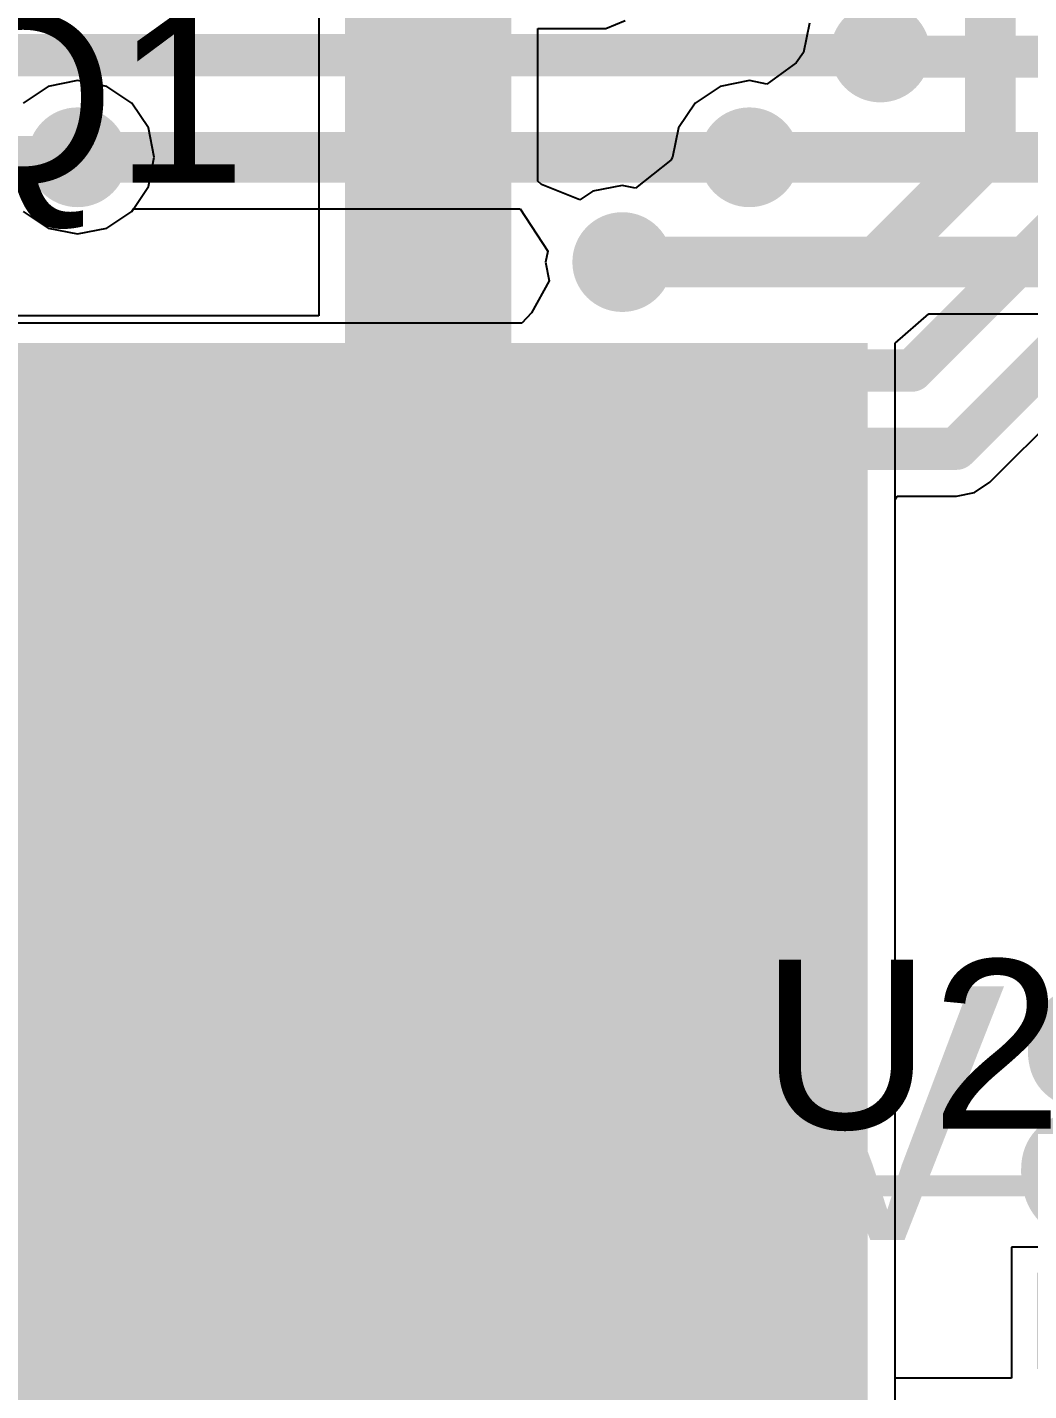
# Model space of a CAD drawing. Header units: millimetres. Extents: x -0.52 to 3.79, y -0.54 to 3.26.
# Drawn here: x 0.5461 to 0.7831, y 2.249 to 2.5718 of the extents above; entities that cross this region are included whole.
import ezdxf

# ---------------------------------------------------------------- set-up
doc = ezdxf.new("R2010")
doc.units = ezdxf.units.MM
doc.header["$MEASUREMENT"] = 0
for name, color, linetype in [('BottomLayer', 5, 'Continuous'), ('BottomOverlay', 54, 'Continuous'), ('BottomSolder', 6, 'Continuous'), ('TopLayer', 1, 'Continuous'), ('TopOverlay', 2, 'Continuous'), ('TopPaste', 8, 'Continuous'), ('TopSolder', 216, 'Continuous'), ('ViaHoleLayer', 16, 'Continuous')]:
    doc.layers.add(name, color=color, linetype=linetype)
doc.styles.add('Arial', font='', dxfattribs={"height": 0.2})
doc.styles.get('Arial').set_extended_font_data('Arial')

# ---------------------------------------------------------------- blocks, each defined once
blk = doc.blocks.new('SOT_89_3_76')
at = {"layer": 'TopLayer'}
for points in [[(-0.03805, 0.10423), (0.03805, 0.10423), (0.03805, -0.01506), (-0.03805, -0.01506)], [(-0.07047, -0.01053), (-0.04764, -0.01053), (-0.04764, -0.07864), (-0.07047, -0.07864)], [(-0.01142, -0.01053), (0.01142, -0.01053), (0.01142, -0.07864), (-0.01142, -0.07864)], [(0.04764, -0.01053), (0.07047, -0.01053), (0.07047, -0.07864), (0.04764, -0.07864)]]:
    blk.add_hatch(color=1, dxfattribs=at).paths.add_polyline_path(points)
at = {"layer": 'TopPaste'}
for points in [[(-0.03805, 0.10423), (0.03805, 0.10423), (0.03805, -0.01506), (-0.03805, -0.01506)], [(-0.07047, -0.01053), (-0.04764, -0.01053), (-0.04764, -0.07864), (-0.07047, -0.07864)], [(-0.01142, -0.01053), (0.01142, -0.01053), (0.01142, -0.07864), (-0.01142, -0.07864)], [(0.04764, -0.01053), (0.07047, -0.01053), (0.07047, -0.07864), (0.04764, -0.07864)]]:
    blk.add_hatch(color=8, dxfattribs=at).paths.add_polyline_path(points)
at = {"layer": 'TopSolder'}
for points in [[(-0.03805, 0.10423), (0.03805, 0.10423), (0.03805, -0.01506), (-0.03805, -0.01506)], [(-0.07047, -0.01053), (-0.04764, -0.01053), (-0.04764, -0.07864), (-0.07047, -0.07864)], [(-0.01142, -0.01053), (0.01142, -0.01053), (0.01142, -0.07864), (-0.01142, -0.07864)], [(0.04764, -0.01053), (0.07047, -0.01053), (0.07047, -0.07864), (0.04764, -0.07864)]]:
    blk.add_hatch(color=216, dxfattribs=at).paths.add_polyline_path(points)
at = {"layer": 'TopOverlay', "const_width": 0.005}
for points in [[(-0.091, 0.068), (-0.091, -0.035)], [(-0.091, 0.068), (-0.044, 0.068)], [(0.044, 0.068), (0.091, 0.068)], [(0.091, 0.068), (0.091, -0.035)], [(-0.082, -0.04), (-0.082, -0.05)], [(-0.082, -0.04), (-0.077, -0.045)], [(-0.077, -0.045), (-0.082, -0.05)]]:
    blk.add_lwpolyline(points, dxfattribs=at)
at = {"layer": 'TopOverlay', "const_width": 0.0025}
for points in [[(-0.09225, 0.068, 1), (-0.08975, 0.068, 1)], [(-0.09225, 0.068, 1), (-0.08975, 0.068, 1)], [(-0.04525, 0.068, 1), (-0.04275, 0.068, 1)], [(0.04275, 0.068, 1), (0.04525, 0.068, 1)], [(0.08975, 0.068, 1), (0.09225, 0.068, 1)], [(0.08975, 0.068, 1), (0.09225, 0.068, 1)], [(-0.09225, -0.035, 1), (-0.08975, -0.035, 1)], [(0.08975, -0.035, 1), (0.09225, -0.035, 1)], [(-0.08325, -0.04, 1), (-0.08075, -0.04, 1)], [(-0.08325, -0.04, 1), (-0.08075, -0.04, 1)], [(-0.07825, -0.045, 1), (-0.07575, -0.045, 1)], [(-0.07825, -0.045, 1), (-0.07575, -0.045, 1)], [(-0.08325, -0.05, 1), (-0.08075, -0.05, 1)], [(-0.08325, -0.05, 1), (-0.08075, -0.05, 1)]]:
    blk.add_lwpolyline(points, format="xyb", close=True, dxfattribs=at)

msp = doc.modelspace()

# ---------------------------------------------------------------- hatches: boundary and pattern name
at = {"layer": 'BottomLayer'}
h = msp.add_hatch(color=5, dxfattribs=at)
edge = h.paths.add_edge_path()
edge.add_arc((0.748, 2.56581), 0.01181, 0, 360)
h = msp.add_hatch(color=5, dxfattribs=at)
edge = h.paths.add_edge_path()
edge.add_arc((0.558, 2.541), 0.01181, 0, 360)
h = msp.add_hatch(color=5, dxfattribs=at)
edge = h.paths.add_edge_path()
edge.add_arc((0.717, 2.541), 0.01181, 0, 360)
h = msp.add_hatch(color=5, dxfattribs=at)
edge = h.paths.add_edge_path()
edge.add_arc((0.68692, 2.51619), 0.01181, 0, 360)
msp.add_hatch(color=5, dxfattribs=at).paths.add_polyline_path([(0.502, 2.013), (0.745, 2.013), (0.745, 2.46), (0.502, 2.46)])
h = msp.add_hatch(color=5, dxfattribs=at)
edge = h.paths.add_edge_path()
edge.add_arc((0.5815, 2.275), 0.01575, 0, 360)
h = msp.add_hatch(color=5, dxfattribs=at)
edge = h.paths.add_edge_path()
edge.add_arc((0.61625, 2.275), 0.01575, 0, 360)
h = msp.add_hatch(color=5, dxfattribs=at)
edge = h.paths.add_edge_path()
edge.add_arc((0.651, 2.275), 0.01575, 0, 360)
h = msp.add_hatch(color=5, dxfattribs=at)
edge = h.paths.add_edge_path()
edge.add_arc((0.68575, 2.275), 0.01575, 0, 360)
h = msp.add_hatch(color=5, dxfattribs=at)
edge = h.paths.add_edge_path()
edge.add_arc((0.7205, 2.275), 0.01575, 0, 360)
at = {"layer": 'BottomSolder'}
h = msp.add_hatch(color=6, dxfattribs=at)
edge = h.paths.add_edge_path()
edge.add_arc((0.748, 2.56581), 0.00591, 0, 360)
h = msp.add_hatch(color=6, dxfattribs=at)
edge = h.paths.add_edge_path()
edge.add_arc((0.558, 2.541), 0.00591, 0, 360)
h = msp.add_hatch(color=6, dxfattribs=at)
edge = h.paths.add_edge_path()
edge.add_arc((0.717, 2.541), 0.00591, 0, 360)
h = msp.add_hatch(color=6, dxfattribs=at)
edge = h.paths.add_edge_path()
edge.add_arc((0.68692, 2.51619), 0.00591, 0, 360)
h = msp.add_hatch(color=6, dxfattribs=at)
edge = h.paths.add_edge_path()
edge.add_arc((0.5815, 2.275), 0.00787, 0, 360)
h = msp.add_hatch(color=6, dxfattribs=at)
edge = h.paths.add_edge_path()
edge.add_arc((0.61625, 2.275), 0.00787, 0, 360)
h = msp.add_hatch(color=6, dxfattribs=at)
edge = h.paths.add_edge_path()
edge.add_arc((0.651, 2.275), 0.00787, 0, 360)
h = msp.add_hatch(color=6, dxfattribs=at)
edge = h.paths.add_edge_path()
edge.add_arc((0.68575, 2.275), 0.00787, 0, 360)
h = msp.add_hatch(color=6, dxfattribs=at)
edge = h.paths.add_edge_path()
edge.add_arc((0.7205, 2.275), 0.00787, 0, 360)
at = {"layer": 'TopLayer'}
h = msp.add_hatch(color=1, dxfattribs=at)
edge = h.paths.add_edge_path()
edge.add_arc((0.748, 2.56581), 0.01181, 0, 360)
h = msp.add_hatch(color=1, dxfattribs=at)
edge = h.paths.add_edge_path()
edge.add_arc((0.558, 2.541), 0.01181, 0, 360)
h = msp.add_hatch(color=1, dxfattribs=at)
edge = h.paths.add_edge_path()
edge.add_arc((0.717, 2.541), 0.01181, 0, 360)
h = msp.add_hatch(color=1, dxfattribs=at)
edge = h.paths.add_edge_path()
edge.add_arc((0.68692, 2.51619), 0.01181, 0, 360)
msp.add_hatch(color=1, dxfattribs=at).paths.add_polyline_path([(0.502, 1.879), (0.745, 1.879), (0.745, 2.497), (0.502, 2.497)])
h = msp.add_hatch(color=1, dxfattribs=at)
edge = h.paths.add_edge_path()
edge.add_arc((0.5815, 2.275), 0.01575, 0, 360)
h = msp.add_hatch(color=1, dxfattribs=at)
edge = h.paths.add_edge_path()
edge.add_arc((0.61625, 2.275), 0.01575, 0, 360)
h = msp.add_hatch(color=1, dxfattribs=at)
edge = h.paths.add_edge_path()
edge.add_arc((0.651, 2.275), 0.01575, 0, 360)
h = msp.add_hatch(color=1, dxfattribs=at)
edge = h.paths.add_edge_path()
edge.add_arc((0.68575, 2.275), 0.01575, 0, 360)
h = msp.add_hatch(color=1, dxfattribs=at)
edge = h.paths.add_edge_path()
edge.add_arc((0.7205, 2.275), 0.01575, 0, 360)
at = {"layer": 'TopSolder'}
h = msp.add_hatch(color=216, dxfattribs=at)
edge = h.paths.add_edge_path()
edge.add_arc((0.748, 2.56581), 0.00591, 0, 360)
h = msp.add_hatch(color=216, dxfattribs=at)
edge = h.paths.add_edge_path()
edge.add_arc((0.558, 2.541), 0.00591, 0, 360)
h = msp.add_hatch(color=216, dxfattribs=at)
edge = h.paths.add_edge_path()
edge.add_arc((0.717, 2.541), 0.00591, 0, 360)
h = msp.add_hatch(color=216, dxfattribs=at)
edge = h.paths.add_edge_path()
edge.add_arc((0.68692, 2.51619), 0.00591, 0, 360)
h = msp.add_hatch(color=216, dxfattribs=at)
edge = h.paths.add_edge_path()
edge.add_arc((0.5815, 2.275), 0.00787, 0, 360)
h = msp.add_hatch(color=216, dxfattribs=at)
edge = h.paths.add_edge_path()
edge.add_arc((0.61625, 2.275), 0.00787, 0, 360)
h = msp.add_hatch(color=216, dxfattribs=at)
edge = h.paths.add_edge_path()
edge.add_arc((0.651, 2.275), 0.00787, 0, 360)
h = msp.add_hatch(color=216, dxfattribs=at)
edge = h.paths.add_edge_path()
edge.add_arc((0.68575, 2.275), 0.00787, 0, 360)
h = msp.add_hatch(color=216, dxfattribs=at)
edge = h.paths.add_edge_path()
edge.add_arc((0.7205, 2.275), 0.00787, 0, 360)
at = {"layer": 'ViaHoleLayer'}
h = msp.add_hatch(color=16, dxfattribs=at)
edge = h.paths.add_edge_path()
edge.add_arc((0.748, 2.56581), 0.00591, 0, 360)
h = msp.add_hatch(color=16, dxfattribs=at)
edge = h.paths.add_edge_path()
edge.add_arc((0.558, 2.541), 0.00591, 0, 360)
h = msp.add_hatch(color=16, dxfattribs=at)
edge = h.paths.add_edge_path()
edge.add_arc((0.717, 2.541), 0.00591, 0, 360)
h = msp.add_hatch(color=16, dxfattribs=at)
edge = h.paths.add_edge_path()
edge.add_arc((0.68692, 2.51619), 0.00591, 0, 360)
h = msp.add_hatch(color=16, dxfattribs=at)
edge = h.paths.add_edge_path()
edge.add_arc((0.5815, 2.275), 0.00787, 0, 360)
h = msp.add_hatch(color=16, dxfattribs=at)
edge = h.paths.add_edge_path()
edge.add_arc((0.61625, 2.275), 0.00787, 0, 360)
h = msp.add_hatch(color=16, dxfattribs=at)
edge = h.paths.add_edge_path()
edge.add_arc((0.651, 2.275), 0.00787, 0, 360)
h = msp.add_hatch(color=16, dxfattribs=at)
edge = h.paths.add_edge_path()
edge.add_arc((0.68575, 2.275), 0.00787, 0, 360)
h = msp.add_hatch(color=16, dxfattribs=at)
edge = h.paths.add_edge_path()
edge.add_arc((0.7205, 2.275), 0.00787, 0, 360)

# ---------------------------------------------------------------- linework, layer by layer
at = {"layer": 'BottomLayer'}
for p, q in [((0.54516, 2.52816), (0.55105, 2.52422)), ((0.56495, 2.52422), (0.57084, 2.52816)), ((0.57084, 2.52816), (0.57125, 2.52876)), ((0.57125, 2.52876), (0.66279, 2.52876)), ((0.66279, 2.52876), (0.66927, 2.51876)), ((0.55105, 2.52422), (0.558, 2.52284)), ((0.558, 2.52284), (0.56495, 2.52422)), ((0.66927, 2.51876), (0.66876, 2.51619)), ((0.66876, 2.51619), (0.66964, 2.51172)), ((0.77393, 2.46407), (0.82665, 2.51678)), ((0.66964, 2.51172), (0.66543, 2.50418)), ((0.66314, 2.50172), (0.4935, 2.50172)), ((0.66543, 2.50418), (0.66314, 2.50172)), ((0.77029, 2.46164), (0.77393, 2.46407)), ((0.75149, 2.46), (0.75202, 2.46078)), ((0.75149, 2.013), (0.75149, 2.46)), ((0.75202, 2.46078), (0.766, 2.46078)), ((0.766, 2.46078), (0.77029, 2.46164)), ((0.766, 2.46078), (0.766, 2.46078))]:
    msp.add_line(p, q, dxfattribs=at)
for points, const_width in [([(0.774, 2.543), (0.774, 2.579)], 0.012), ([(0.513, 2.56519), (0.74738, 2.56519)], 0.01), ([(0.74738, 2.56519), (0.748, 2.56581)], 0.01), ([(0.7555, 2.4905), (0.81, 2.545)], 0.01), ([(0.558, 2.541), (0.717, 2.541)], 0.012), ([(0.74719, 2.51619), (0.774, 2.543)], 0.012), ([(0.766, 2.472), (0.822, 2.528)], 0.01), ([(0.68692, 2.51619), (0.74719, 2.51619)], 0.012), ([(0.4935, 2.4905), (0.7555, 2.4905)], 0.01), ([(0.49763, 2.472), (0.766, 2.472)], 0.01)]:
    msp.add_lwpolyline(points, dxfattribs=dict(at, const_width=const_width))
for points, const_width in [([(0.74488, 2.56519, 1), (0.74988, 2.56519, 1)], 0.005), ([(0.74488, 2.56519, 1), (0.74988, 2.56519, 1)], 0.005), ([(0.7455, 2.56581, 1), (0.7505, 2.56581, 1)], 0.005), ([(0.555, 2.541, 1), (0.561, 2.541, 1)], 0.006), ([(0.714, 2.541, 1), (0.72, 2.541, 1)], 0.006), ([(0.771, 2.543, 1), (0.777, 2.543, 1)], 0.006), ([(0.771, 2.543, 1), (0.777, 2.543, 1)], 0.006), ([(0.68392, 2.51619, 1), (0.68991, 2.51619, 1)], 0.006), ([(0.74419, 2.51619, 1), (0.75019, 2.51619, 1)], 0.006), ([(0.74419, 2.51619, 1), (0.75019, 2.51619, 1)], 0.006), ([(0.753, 2.4905, 1), (0.758, 2.4905, 1)], 0.005), ([(0.753, 2.4905, 1), (0.758, 2.4905, 1)], 0.005), ([(0.7635, 2.472, 1), (0.7685, 2.472, 1)], 0.005), ([(0.7635, 2.472, 1), (0.7685, 2.472, 1)], 0.005)]:
    msp.add_lwpolyline(points, format="xyb", close=True, dxfattribs=dict(at, const_width=const_width))
at = {"layer": 'TopLayer'}
for p, q in [((0.61509, 2.595), (0.61509, 2.50349)), ((0.683, 2.57151), (0.68759, 2.57341)), ((0.73122, 2.57276), (0.72984, 2.56581)), ((0.66691, 2.53535), (0.66691, 2.57151)), ((0.66691, 2.57151), (0.683, 2.57151)), ((0.72806, 2.56338), (0.72113, 2.55834)), ((0.72984, 2.56581), (0.72806, 2.56338)), ((0.55105, 2.55778), (0.54516, 2.55384)), ((0.558, 2.55916), (0.55105, 2.55778)), ((0.56495, 2.55778), (0.558, 2.55916)), ((0.57084, 2.55384), (0.56495, 2.55778)), ((0.71005, 2.55778), (0.70416, 2.55384)), ((0.717, 2.55916), (0.71005, 2.55778)), ((0.72113, 2.55834), (0.717, 2.55916)), ((0.57478, 2.54795), (0.57084, 2.55384)), ((0.70416, 2.55384), (0.70022, 2.54795)), ((0.57616, 2.541), (0.57478, 2.54795)), ((0.70022, 2.54795), (0.69884, 2.541)), ((0.57478, 2.53405), (0.57616, 2.541)), ((0.69844, 2.54035), (0.69009, 2.53372)), ((0.69884, 2.541), (0.69844, 2.54035)), ((0.57084, 2.52816), (0.57478, 2.53405)), ((0.66778, 2.53458), (0.66691, 2.53535)), ((0.67691, 2.53092), (0.66778, 2.53458)), ((0.68692, 2.53435), (0.67997, 2.53297)), ((0.69009, 2.53372), (0.68692, 2.53435)), ((0.67997, 2.53297), (0.67691, 2.53092)), ((0.54516, 2.52816), (0.55105, 2.52422)), ((0.56495, 2.52422), (0.57084, 2.52816)), ((0.55105, 2.52422), (0.558, 2.52284)), ((0.558, 2.52284), (0.56495, 2.52422)), ((0.61509, 2.50349), (0.502, 2.50349)), ((0.75149, 2.497), (0.75944, 2.50395)), ((0.75944, 2.50395), (0.90724, 2.50395)), ((0.75149, 2.25199), (0.75149, 2.497)), ((0.84718, 2.28297), (0.77905, 2.28297)), ((0.77905, 2.28297), (0.77905, 2.25199)), ((0.77905, 2.25199), (0.75149, 2.25199))]:
    msp.add_line(p, q, dxfattribs=at)
for points, const_width in [([(0.641, 2.476), (0.641, 2.595)], 0.03937), ([(0.748, 2.56481), (0.80181, 2.56481)], 0.01), ([(0.715, 2.541), (0.717, 2.541)], 0.012), ([(0.717, 2.541), (1.206, 2.541)], 0.012), ([(0.439, 2.541), (0.558, 2.541)], 0.01), ([(0.68692, 2.51619), (1.19481, 2.51619)], 0.012), ([(0.647, 2.36306), (0.672, 2.38806)], 0.04), ([(0.645, 2.269), (0.647, 2.271)], 0.04), ([(0.645, 2.229), (0.645, 2.269)], 0.04)]:
    msp.add_lwpolyline(points, dxfattribs=dict(at, const_width=const_width))
for points, const_width in [([(0.7455, 2.56481, 1), (0.7505, 2.56481, 1)], 0.005), ([(0.712, 2.541, 1), (0.718, 2.541, 1)], 0.006), ([(0.714, 2.541, 1), (0.72, 2.541, 1)], 0.006), ([(0.714, 2.541, 1), (0.72, 2.541, 1)], 0.006), ([(0.5555, 2.541, 1), (0.5605, 2.541, 1)], 0.005), ([(0.68392, 2.51619, 1), (0.68991, 2.51619, 1)], 0.006), ([(0.63116, 2.476, 1), (0.65084, 2.476, 1)], 0.01969), ([(0.662, 2.38806, 1), (0.682, 2.38806, 1)], 0.02), ([(0.637, 2.36306, 1), (0.657, 2.36306, 1)], 0.02), ([(0.635, 2.269, 1), (0.655, 2.269, 1)], 0.02), ([(0.635, 2.269, 1), (0.655, 2.269, 1)], 0.02), ([(0.637, 2.271, 1), (0.657, 2.271, 1)], 0.02)]:
    msp.add_lwpolyline(points, format="xyb", close=True, dxfattribs=dict(at, const_width=const_width))

# ---------------------------------------------------------------- block references
at = {"rotation": 90}
msp.add_blockref('SOT_89_3_76', (0.77452, 2.2065), dxfattribs=at)

# ---------------------------------------------------------------- texts
at = {"layer": 'BottomOverlay', "style": 'Arial', "text_generation_flag": 2}
msp.add_text('3V3', height=0.06, rotation=360, dxfattribs=at).set_placement((0.82424, 2.2847))
at = {"layer": 'TopOverlay', "style": 'Arial'}
for s, p in [('Q1', (0.52334, 2.53501)), ('U2', (0.71968, 2.31101))]:
    msp.add_text(s, height=0.04, dxfattribs=at).set_placement(p)

doc.saveas('drawing.dxf')
